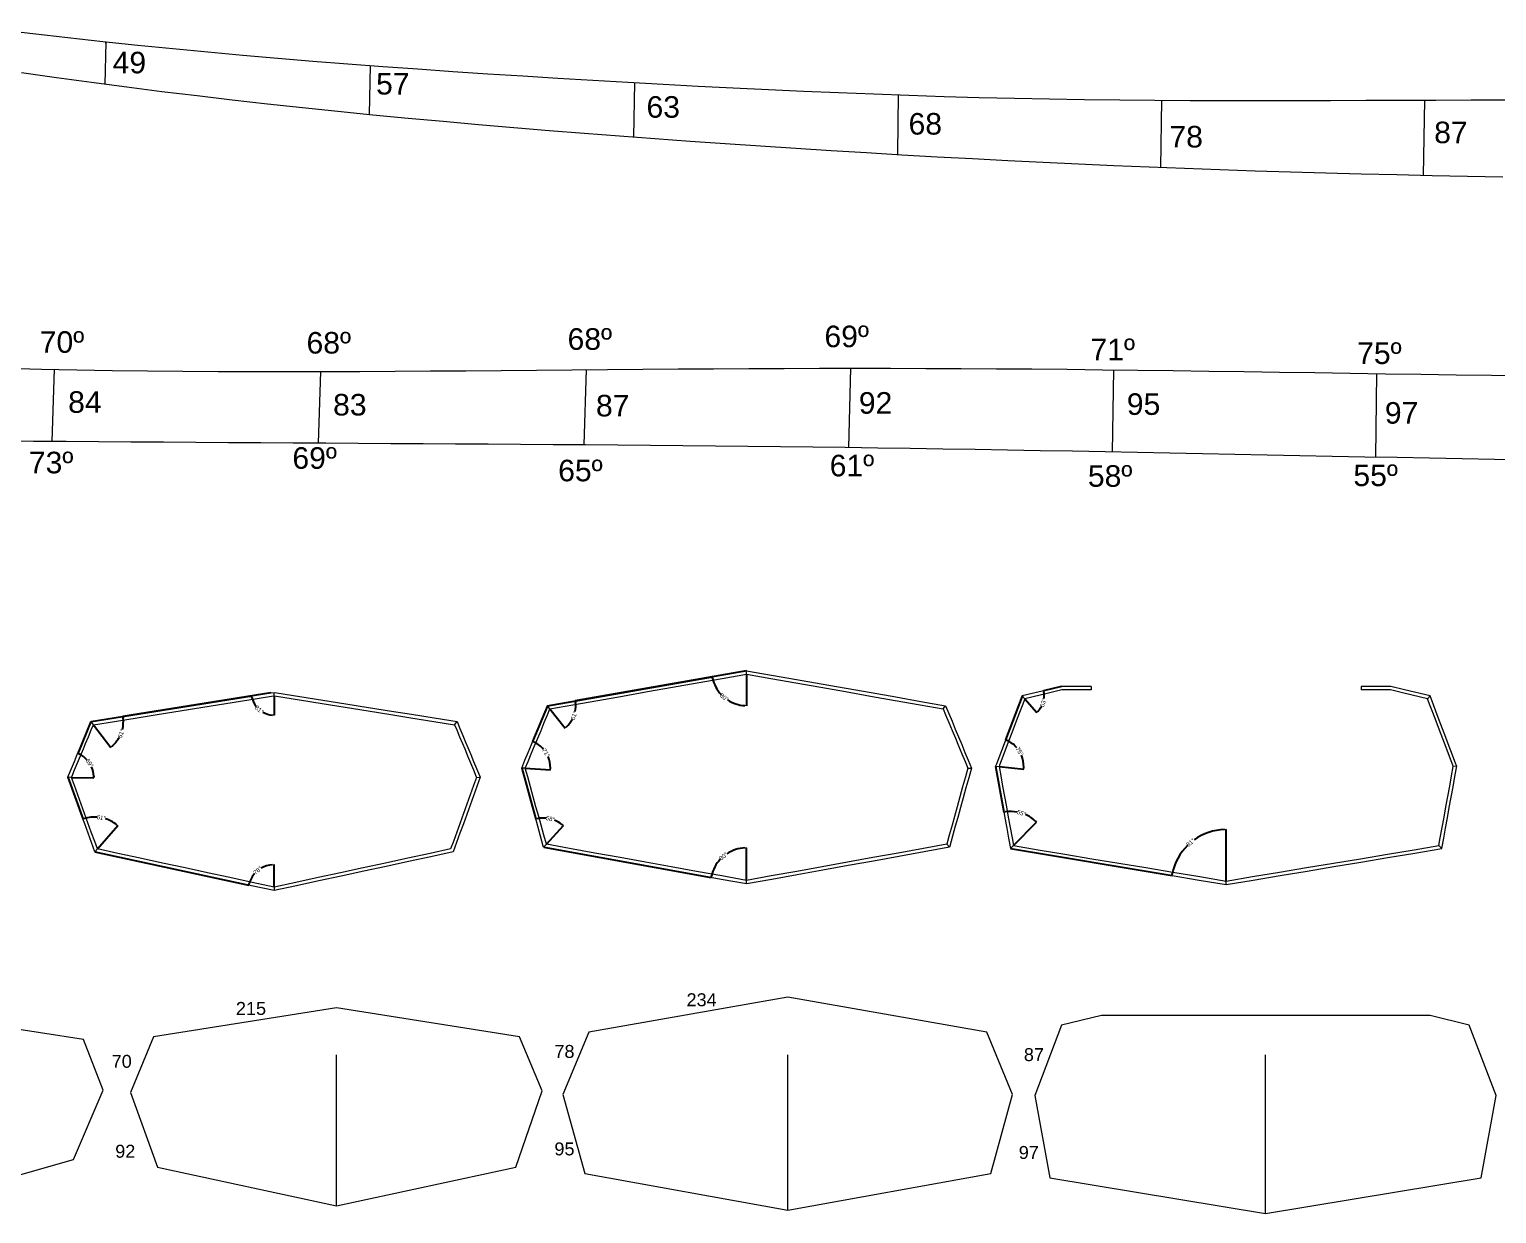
# Model space of a CAD drawing. Header units: millimetres. Extents: x -751 to 39822, y -9875 to 9310.
# Drawn here: x 636 to 2338, y 1794 to 3167 of the extents above; entities that cross this region are included whole.
import ezdxf
from ezdxf.enums import TextEntityAlignment as Align

# ---------------------------------------------------------------- set-up
doc = ezdxf.new("R2010")
doc.units = ezdxf.units.MM
doc.header["$MEASUREMENT"] = 0
doc.header["$PDSIZE"] = -5
doc.layers.get('0').update_dxf_attribs({"lineweight": 0})
doc.layers.get('Defpoints').update_dxf_attribs({"lineweight": 0})
doc.layers.add('l', color=3, linetype='Continuous', lineweight=0)
doc.layers.add('Layer_1', color=7, linetype='Continuous', lineweight=0)
doc.styles.get("Standard").update_dxf_attribs({"font": 'arial.ttf'})
doc.dimstyles.new('angle', dxfattribs={"dimtxt": 5, "dimasz": 2, "dimexe": 0.2, "dimexo": 0.05, "dimgap": 0.09, "dimtad": 0, "dimdec": 4, "dimzin": 0, "dimdsep": 46, "dimtxsty": 'Standard', "dimblk": 'VDDIM_DEFAULT', "dimcen": 0.09, "dimclre": 256, "dimclrt": 256, "dimadec": 0, "dimazin": 0, "dimtfac": 1, "dimtdec": 4, "dimtix": 1, "dimtmove": 0, "dimatfit": 3, "dimfxl": 1, "dimtolj": 1, "dimtzin": 0, "dimarcsym": 0})

# ---------------------------------------------------------------- blocks, each defined once
blk = doc.blocks.new('VDDIM_DEFAULT')
at = {"linetype": 'Continuous'}
blk.add_hatch(color=0, dxfattribs=at).paths.add_polyline_path([(0, 0), (-1, -0.1665), (-1, 0.1665)], flags=0)
at = {"color": 0, "linetype": 'Continuous'}
blk.add_lwpolyline([(0, 0), (-1, -0.1665), (-1, 0.1665), (0, 0)], dxfattribs=at)
blk = doc.blocks.new('*D872')
at = {"lineweight": -2}
for p, q in [((2024.5, 2179.9), (2024.5, 2239.8)), ((1774.3, 2217.4), (1961.7, 2186.2))]:
    blk.add_line(p, q, dxfattribs=at)
at = {"color": 0, "lineweight": -2}
for start, end in [(91.7966, 125.7889), (134.7627, 168.7551)]:
    blk.add_arc((2024.5, 2175.8), 63.8, start, end, dxfattribs=at)
at = {"layer": 'Defpoints', "color": 0}
for p in [(1995.6, 2232.7), (1774.3, 2217.4), (2024.5, 2179.9), (2024.5, 2175.8)]:
    blk.add_point(p, dxfattribs=at)
at = {"color": 0, "lineweight": -2, "xscale": 2, "yscale": 2, "zscale": 2}
for p, rotation in [((2024.5, 2239.6), 0.8982941245861578), ((1961.5, 2186.3), 259.6533614478593)]:
    blk.add_blockref('VDDIM_DEFAULT', p, dxfattribs=dict(at, rotation=rotation))
at = {"insert": (1983.2, 2224.5), "char_height": 5, "attachment_point": 5, "rotation": 40.2758}
blk.add_mtext('\\A1;81%%d', dxfattribs=at)
blk = doc.blocks.new('*D873')
at = {"lineweight": -2}
for p, q in [((1756.9, 2312.9), (1766.6, 2259.6)), ((1777.8, 2221), (1804.6, 2248.2))]:
    blk.add_line(p, q, dxfattribs=at)
at = {"color": 0, "lineweight": -2}
for start, end in [(79.5252, 97.6597), (48.0856, 66.2201)]:
    blk.add_arc((1774.3, 2217.4), 43.1, start, end, dxfattribs=at)
at = {"layer": 'Defpoints', "color": 0}
for p in [(1756.9, 2312.9), (1793.3, 2256), (1774.3, 2217.4), (1777.7, 2220.9)]:
    blk.add_point(p, dxfattribs=at)
at = {"color": 0, "lineweight": -2, "xscale": 2, "yscale": 2, "zscale": 2}
for p, rotation in [((1766.6, 2259.8), 188.9906836101972), ((1804.5, 2248.1), 316.7545896377361)]:
    blk.add_blockref('VDDIM_DEFAULT', p, dxfattribs=dict(at, rotation=rotation))
at = {"insert": (1787, 2258.6), "char_height": 5, "attachment_point": 5, "rotation": 342.8726}
blk.add_mtext('\\A1;55%%d', dxfattribs=at)
blk = doc.blocks.new('*D874')
at = {"lineweight": -2}
for p, q in [((1787.9, 2394.4), (1768.5, 2343.4)), ((1761.1, 2312.6), (1789.6, 2309.6))]:
    blk.add_line(p, q, dxfattribs=at)
at = {"color": 0, "lineweight": -2}
for start, end in [(40.3568, 65.6295), (357.6268, 22.8995)]:
    blk.add_arc((1756.9, 2313), 32.7, start, end, dxfattribs=at)
at = {"layer": 'Defpoints', "color": 0}
for p in [(1787.9, 2394.5), (1787.8, 2323.7), (1756.9, 2313), (1761, 2312.6)]:
    blk.add_point(p, dxfattribs=at)
at = {"color": 0, "lineweight": -2, "xscale": 2, "yscale": 2, "zscale": 2}
for p, rotation in [((1768.5, 2343.6), 157.3800848707898), ((1789.4, 2309.6), 265.876147393565)]:
    blk.add_blockref('VDDIM_DEFAULT', p, dxfattribs=dict(at, rotation=rotation))
at = {"insert": (1784.8, 2330.2), "char_height": 5, "attachment_point": 5, "rotation": 301.6281}
blk.add_mtext('\\A1;75%%d', dxfattribs=at)
blk = doc.blocks.new('*D875')
at = {"lineweight": -2}
for p, q in [((1833.4, 2405.4), (1812.5, 2400.4)), ((1791, 2391), (1804.7, 2375.1))]:
    blk.add_line(p, q, dxfattribs=at)
at = {"color": 0, "lineweight": -2}
for start, end in [(353.4474, 8.9614), (315.2467, 330.7606)]:
    blk.add_arc((1788, 2394.5), 25.4, start, end, dxfattribs=at)
at = {"layer": 'Defpoints', "color": 0}
for p in [(1833.4, 2405.4), (1788, 2394.5), (1790.9, 2391.1), (1810.3, 2382.4)]:
    blk.add_point(p, dxfattribs=at)
at = {"color": 0, "lineweight": -2, "xscale": 2, "yscale": 2, "zscale": 2}
for p, rotation in [((1812.7, 2400.4), 101.2147283229282), ((1804.6, 2375.3), 222.9933231873727)]:
    blk.add_blockref('VDDIM_DEFAULT', p, dxfattribs=dict(at, rotation=rotation))
at = {"insert": (1812.2, 2386.7), "char_height": 5, "attachment_point": 5, "rotation": 72.104}
blk.add_mtext('\\A1;63%%d', dxfattribs=at)
blk = doc.blocks.new('*D876')
at = {"lineweight": -2}
for p, q in [((1232.8, 2219), (1427.2, 2183.9)), ((1468.1, 2180.6), (1468.1, 2218.5))]:
    blk.add_line(p, q, dxfattribs=at)
at = {"color": 0, "lineweight": -2}
for start, end in [(92.7408, 123.0282), (136.7363, 167.0237)]:
    blk.add_arc((1468.1, 2176.5), 41.8, start, end, dxfattribs=at)
at = {"layer": 'Defpoints', "color": 0}
for p in [(1232.7, 2219), (1449.4, 2213.9), (1468.1, 2180.6), (1468.1, 2176.5)]:
    blk.add_point(p, dxfattribs=at)
at = {"color": 0, "lineweight": -2, "xscale": 2, "yscale": 2, "zscale": 2}
for p, rotation in [((1468.1, 2218.3), 1.370407472240464), ((1427, 2183.9), 258.3941028187737)]:
    blk.add_blockref('VDDIM_DEFAULT', p, dxfattribs=dict(at, rotation=rotation))
at = {"insert": (1441.3, 2208.6), "char_height": 5, "attachment_point": 5, "rotation": 39.8823}
blk.add_mtext('\\A1;80%%d', dxfattribs=at)
blk = doc.blocks.new('*D877')
at = {"lineweight": -2}
for p, q in [((1207.3, 2310.9), (1223.7, 2251.5)), ((1235.9, 2222.5), (1255.7, 2244.2))]:
    blk.add_line(p, q, dxfattribs=at)
at = {"color": 0, "lineweight": -2}
for start, end in [(85.0017, 102.1021), (50.9867, 68.0871)]:
    blk.add_arc((1232.7, 2219), 33.9, start, end, dxfattribs=at)
at = {"layer": 'Defpoints', "color": 0}
for p in [(1207.3, 2310.9), (1246, 2250.2), (1232.7, 2219), (1235.9, 2222.5)]:
    blk.add_point(p, dxfattribs=at)
at = {"color": 0, "lineweight": -2, "xscale": 2, "yscale": 2, "zscale": 2}
for p, rotation in [((1223.7, 2251.7), 193.7918677460541), ((1255.6, 2244.1), 319.2969586018219)]:
    blk.add_blockref('VDDIM_DEFAULT', p, dxfattribs=dict(at, rotation=rotation))
at = {"insert": (1240.6, 2252), "char_height": 5, "attachment_point": 5, "rotation": 346.5444}
blk.add_mtext('\\A1;58%%d', dxfattribs=at)
blk = doc.blocks.new('*D878')
at = {"lineweight": -2}
for p, q in [((1237.2, 2383.1), (1220, 2341.5)), ((1211.5, 2310.6), (1240.7, 2308.9))]:
    blk.add_line(p, q, dxfattribs=at)
at = {"color": 0, "lineweight": -2}
for start, end in [(40.5724, 64.0467), (359.9434, 23.4176)]:
    blk.add_arc((1207.3, 2310.9), 33.3, start, end, dxfattribs=at)
at = {"layer": 'Defpoints', "color": 0}
for p in [(1237.2, 2383.2), (1238.5, 2322.4), (1207.3, 2310.9), (1211.5, 2310.6)]:
    blk.add_point(p, dxfattribs=at)
at = {"color": 0, "lineweight": -2, "xscale": 2, "yscale": 2, "zscale": 2}
for p, rotation in [((1220, 2341.7), 155.7671685715086), ((1240.5, 2308.9), 268.2228800048434)]:
    blk.add_blockref('VDDIM_DEFAULT', p, dxfattribs=dict(at, rotation=rotation))
at = {"insert": (1235.5, 2328.6), "char_height": 5, "attachment_point": 5, "rotation": 301.995}
blk.add_mtext('\\A1;71%%d', dxfattribs=at)
blk = doc.blocks.new('*D879')
at = {"lineweight": -2}
for p, q in [((1468.1, 2423.7), (1269.4, 2388.8)), ((1240.1, 2379.6), (1257.9, 2357.3))]:
    blk.add_line(p, q, dxfattribs=at)
at = {"color": 0, "lineweight": -2}
for start, end in [(348.0777, 6.4765), (312.1864, 330.5851)]:
    blk.add_arc((1237.2, 2383.2), 32.9, start, end, dxfattribs=at)
at = {"layer": 'Defpoints', "color": 0}
for p in [(1468.1, 2423.7), (1237.2, 2383.2), (1240.1, 2379.6), (1265.5, 2366.3)]:
    blk.add_point(p, dxfattribs=at)
at = {"color": 0, "lineweight": -2, "xscale": 2, "yscale": 2, "zscale": 2}
for p, rotation in [((1269.6, 2388.9), 98.21839795436345), ((1257.8, 2357.5), 220.4444887771876)]:
    blk.add_blockref('VDDIM_DEFAULT', p, dxfattribs=dict(at, rotation=rotation))
at = {"insert": (1268, 2371.6), "char_height": 5, "attachment_point": 5, "rotation": 69.3314}
blk.add_mtext('\\A1;61%%d', dxfattribs=at)
blk = doc.blocks.new('*D880')
at = {"lineweight": -2}
for p, q in [((1468.1, 2419.6), (1468.1, 2383.1)), ((1237.3, 2383.2), (1428.5, 2416.8))]:
    blk.add_line(p, q, dxfattribs=at)
at = {"color": 0, "lineweight": -2}
for start, end in [(192.7973, 222.8843), (237.0759, 267.163)]:
    blk.add_arc((1468.1, 2423.7), 40.4, start, end, dxfattribs=at)
at = {"layer": 'Defpoints', "color": 0}
for p in [(1468.1, 2423.7), (1468.1, 2419.7), (1237.2, 2383.2), (1435.7, 2399.6)]:
    blk.add_point(p, dxfattribs=at)
at = {"color": 0, "lineweight": -2, "xscale": 2, "yscale": 2, "zscale": 2}
for p, rotation in [((1428.3, 2416.7), 101.3787895636344), ((1468.1, 2383.3), 358.5814807036288)]:
    blk.add_blockref('VDDIM_DEFAULT', p, dxfattribs=dict(at, rotation=rotation))
at = {"insert": (1442.2, 2392.8), "char_height": 5, "attachment_point": 5, "rotation": 319.9801}
blk.add_mtext('\\A1;80%%d', dxfattribs=at)
blk = doc.blocks.new('*D881')
at = {"lineweight": -2}
for p, q in [((712.2, 2213.6), (890.8, 2175.1)), ((920, 2172.9), (920, 2199))]:
    blk.add_line(p, q, dxfattribs=at)
at = {"color": 0, "lineweight": -2}
for start, end in [(93.8145, 119.4045), (138.4367, 164.0267)]:
    blk.add_arc((920, 2168.8), 30, start, end, dxfattribs=at)
at = {"layer": 'Defpoints', "color": 0}
for p in [(712.1, 2213.6), (906.9, 2195.8), (920, 2172.9), (920, 2168.8)]:
    blk.add_point(p, dxfattribs=at)
at = {"color": 0, "lineweight": -2, "xscale": 2, "yscale": 2, "zscale": 2}
for p, rotation in [((920, 2198.8), 1.90722804959009), ((890.6, 2175.1), 255.9339323072704)]:
    blk.add_blockref('VDDIM_DEFAULT', p, dxfattribs=dict(at, rotation=rotation))
at = {"insert": (901.1, 2192.2), "char_height": 5, "attachment_point": 5, "rotation": 38.9206}
blk.add_mtext('\\A1;78%%d', dxfattribs=at)
blk = doc.blocks.new('*D882')
at = {"lineweight": -2}
for p, q in [((680.9, 2300.2), (698.5, 2251.4)), ((715.2, 2217.1), (738.8, 2244.1))]:
    blk.add_line(p, q, dxfattribs=at)
at = {"color": 0, "lineweight": -2}
for start, end in [(86.4523, 107.0108), (51.6615, 72.2201)]:
    blk.add_arc((712.1, 2213.6), 40.4, start, end, dxfattribs=at)
at = {"layer": 'Defpoints', "color": 0}
for p in [(680.9, 2300.2), (726.5, 2251.3), (712.1, 2213.6), (715.1, 2217)]:
    blk.add_point(p, dxfattribs=at)
at = {"color": 0, "lineweight": -2, "xscale": 2, "yscale": 2, "zscale": 2}
for p, rotation in [((698.4, 2251.6), 198.4298398752817), ((738.7, 2244), 320.2424982547876)]:
    blk.add_blockref('VDDIM_DEFAULT', p, dxfattribs=dict(at, rotation=rotation))
at = {"insert": (719.6, 2253.3), "char_height": 5, "attachment_point": 5, "rotation": 349.3362}
blk.add_mtext('\\A1;61%%d', dxfattribs=at)
blk = doc.blocks.new('*D883')
at = {"lineweight": -2}
for p, q in [((707.7, 2364.7), (692.3, 2327.7)), ((685.2, 2300.1), (711.1, 2299.5))]:
    blk.add_line(p, q, dxfattribs=at)
at = {"color": 0, "lineweight": -2}
for start, end in [(42.5967, 63.5691), (2.4353, 23.4077)]:
    blk.add_arc((680.9, 2300.2), 30, start, end, dxfattribs=at)
at = {"layer": 'Defpoints', "color": 0}
for p in [(707.7, 2364.7), (680.9, 2300.2), (685.1, 2300.1), (708.8, 2311.2)]:
    blk.add_point(p, dxfattribs=at)
at = {"color": 0, "lineweight": -2, "xscale": 2, "yscale": 2, "zscale": 2}
for p, rotation in [((692.4, 2327.9), 155.4784593870847), ((710.9, 2299.5), 270.5259397440893)]:
    blk.add_blockref('VDDIM_DEFAULT', p, dxfattribs=dict(at, rotation=rotation))
at = {"insert": (706, 2316.6), "char_height": 5, "attachment_point": 5, "rotation": 303.0022}
blk.add_mtext('\\A1;69%%d', dxfattribs=at)
blk = doc.blocks.new('*D884')
at = {"lineweight": -2}
for p, q in [((916.5, 2398), (744.7, 2370.7)), ((710.6, 2361.1), (730.9, 2334.8))]:
    blk.add_line(p, q, dxfattribs=at)
at = {"color": 0, "lineweight": -2}
for start, end in [(346.0106, 6.0167), (310.7325, 330.7386)]:
    blk.add_arc((707.7, 2364.8), 37.6, start, end, dxfattribs=at)
at = {"layer": 'Defpoints', "color": 0}
for p in [(916.6, 2398.1), (707.7, 2364.8), (710.6, 2361.1), (739.7, 2344.9)]:
    blk.add_point(p, dxfattribs=at)
at = {"color": 0, "lineweight": -2, "xscale": 2, "yscale": 2, "zscale": 2}
for p, rotation in [((744.9, 2370.7), 97.53880611420479), ((730.8, 2335), 219.2104125105697)]:
    blk.add_blockref('VDDIM_DEFAULT', p, dxfattribs=dict(at, rotation=rotation))
at = {"insert": (742.7, 2350.9), "char_height": 5, "attachment_point": 5, "rotation": 68.3746}
blk.add_mtext('\\A1;61%%d', dxfattribs=at)
blk = doc.blocks.new('*D885')
at = {"lineweight": -2}
for p, q in [((707.8, 2364.8), (894.2, 2394.5)), ((920, 2394.5), (920, 2372.1))]:
    blk.add_line(p, q, dxfattribs=at)
at = {"color": 0, "lineweight": -2}
for start, end in [(193.4171, 218.5993), (240.462, 265.6442)]:
    blk.add_arc((920, 2398.6), 26.3, start, end, dxfattribs=at)
at = {"layer": 'Defpoints', "color": 0}
for p in [(898.7, 2383.1), (920, 2398.6), (920, 2394.6), (707.7, 2364.8)]:
    blk.add_point(p, dxfattribs=at)
at = {"color": 0, "lineweight": -2, "xscale": 2, "yscale": 2, "zscale": 2}
for p, rotation in [((894, 2394.5), 101.2391640879514), ((920, 2372.3), 357.8220906016369)]:
    blk.add_blockref('VDDIM_DEFAULT', p, dxfattribs=dict(at, rotation=rotation))
at = {"insert": (902.9, 2378.6), "char_height": 5, "attachment_point": 5, "rotation": 319.5306}
blk.add_mtext('\\A1;81%%d', dxfattribs=at)

msp = doc.modelspace()

# ---------------------------------------------------------------- linework, layer by layer
at = {"linetype": 'ByBlock'}
for p, q in [((724.98858, 3152.95493), (723.63219, 3103.6162)), ((1031.6595, 3125.51093), (1030.29865, 3068.52526)), ((1338.15158, 3105.69866), (1336.95809, 3042.27304)), ((1644.12822, 3091.4519), (1643.11725, 3023.8849)), ((1949.61349, 3085.14976), (1948.26183, 3007.09615)), ((2254.58135, 3085.40756), (2253.05341, 2997.97556)), ((1588.57664, 2774.37918), (1586.37793, 2682.37153)), ((662.49722, 2689.50071), (665.37831, 2773.2221)), ((974.06998, 2770.59414), (971.18601, 2687.46771)), ((1281.91397, 2772.85673), (1279.20525, 2685.50055)), ((1892.5287, 2677.26093), (1894.22292, 2772.64578)), ((2199.02362, 2768.29022), (2197.669, 2671.26561)), ((1468.13114, 2419.66211), (1468.13114, 2423.7237)), ((1867.71994, 2405.3752), (1867.71865, 2401.3752)), ((2181.18271, 2405.3752), (2181.18401, 2401.3752)), ((920.00746, 2394.55896), (920.00746, 2398.60974)), ((1240.08361, 2379.61342), (1237.23022, 2383.1747)), ((1696.17866, 2379.61342), (1699.03205, 2383.1747)), ((1787.94599, 2394.47741), (1790.92978, 2391.08073)), ((2260.95666, 2394.47741), (2257.97287, 2391.08073)), ((710.55703, 2361.11295), (707.72221, 2364.71128)), ((1129.4579, 2361.11295), (1132.29272, 2364.71128)), ((685.14493, 2300.1011), (680.8546, 2300.20471)), ((1154.86999, 2300.1011), (1159.16033, 2300.20471)), ((1211.49865, 2310.64467), (1207.276, 2310.90276)), ((1724.76362, 2310.64467), (1728.98627, 2310.90276)), ((1756.88958, 2312.945), (1761.0246, 2312.56782)), ((2292.01307, 2312.945), (2287.87805, 2312.56782)), ((715.13159, 2217.03255), (712.12098, 2213.59071)), ((1232.72545, 2219.0208), (1235.9107, 2222.50997)), ((1700.35157, 2222.50997), (1703.53682, 2219.0208)), ((1774.28434, 2217.43305), (1777.71702, 2220.91686)), ((2274.61831, 2217.43305), (2271.18563, 2220.91686)), ((1468.13114, 2176.51408), (1468.13114, 2180.57867)), ((2024.45133, 2175.80127), (2024.45133, 2179.85629)), ((920.00746, 2172.89166), (920.00746, 2168.80036))]:
    msp.add_line(p, q, dxfattribs=at)
for p, q in [((1439.85452, 2414.68119), (1468.13114, 2419.66211)), ((1468.13114, 2419.66211), (1496.40775, 2414.68119)), ((1353.26484, 2399.45519), (1382.1205, 2404.52474)), ((1382.1205, 2404.52474), (1410.98362, 2409.60007)), ((1410.98362, 2409.60007), (1439.85452, 2414.68119)), ((1496.40775, 2414.68119), (1525.27866, 2409.60007)), ((1525.27866, 2409.60007), (1554.14177, 2404.52474)), ((1554.14177, 2404.52474), (1582.99744, 2399.45519)), ((837.50143, 2381.3755), (864.0451, 2385.61566)), ((864.0451, 2385.61566), (890.60622, 2389.85971)), ((890.60622, 2389.85971), (917.18475, 2394.10774)), ((917.18475, 2394.10774), (920.00746, 2394.55896)), ((920.00746, 2394.55896), (922.83018, 2394.10774)), ((922.83018, 2394.10774), (949.4087, 2389.85971)), ((949.4087, 2389.85971), (975.96982, 2385.61566)), ((975.96982, 2385.61566), (1002.51349, 2381.3755)), ((1240.08361, 2379.61342), (1266.74442, 2384.28112)), ((1266.74442, 2384.28112), (1295.57671, 2389.33338)), ((1295.57671, 2389.33338), (1324.41696, 2394.39137)), ((1324.41696, 2394.39137), (1353.26484, 2399.45519)), ((1582.99744, 2399.45519), (1611.84531, 2394.39137)), ((1611.84531, 2394.39137), (1640.68557, 2389.33338)), ((1640.68557, 2389.33338), (1669.51785, 2384.28112)), ((1669.51785, 2384.28112), (1696.17866, 2379.61342)), ((734.81045, 2364.9822), (761.28605, 2369.20707)), ((761.28605, 2369.20707), (784.46675, 2372.90707)), ((784.46675, 2372.90707), (810.97537, 2377.13931)), ((810.97537, 2377.13931), (837.50143, 2381.3755)), ((1002.51349, 2381.3755), (1029.03956, 2377.13931)), ((1029.03956, 2377.13931), (1055.54818, 2372.90707)), ((1055.54818, 2372.90707), (1078.72888, 2369.20707)), ((1078.72888, 2369.20707), (1105.20447, 2364.9822)), ((1233.44679, 2363.60911), (1237.18674, 2372.62848)), ((1237.18674, 2372.62848), (1240.08361, 2379.61342)), ((1696.17866, 2379.61342), (1699.07553, 2372.62848)), ((1699.07553, 2372.62848), (1702.81549, 2363.60911)), ((704.71116, 2347.07125), (708.06421, 2355.12468)), ((708.06421, 2355.12468), (710.55703, 2361.11295)), ((710.55703, 2361.11295), (734.81045, 2364.9822)), ((1105.20447, 2364.9822), (1129.4579, 2361.11295)), ((1129.4579, 2361.11295), (1131.95072, 2355.12468)), ((1131.95072, 2355.12468), (1135.30377, 2347.07125)), ((1225.96193, 2345.55308), (1229.70529, 2354.58396)), ((1229.70529, 2354.58396), (1233.44679, 2363.60911)), ((1702.81549, 2363.60911), (1706.55698, 2354.58396)), ((1706.55698, 2354.58396), (1710.30034, 2345.55308)), ((695.47887, 2324.9035), (698.838, 2332.96796)), ((698.838, 2332.96796), (701.50695, 2339.37631)), ((701.50695, 2339.37631), (704.71116, 2347.07125)), ((1135.30377, 2347.07125), (1138.50798, 2339.37632)), ((1138.50798, 2339.37632), (1141.17692, 2332.96796)), ((1141.17692, 2332.96796), (1144.53605, 2324.9035)), ((1218.47014, 2327.47412), (1222.21688, 2336.51648)), ((1222.21688, 2336.51648), (1225.96193, 2345.55308)), ((1710.30034, 2345.55308), (1714.04539, 2336.51648)), ((1714.04539, 2336.51648), (1717.79213, 2327.47412)), ((688.75431, 2308.76236), (692.1177, 2316.83496)), ((692.1177, 2316.83496), (695.47887, 2324.9035)), ((1144.53605, 2324.9035), (1147.89722, 2316.83496)), ((1147.89722, 2316.83496), (1151.26062, 2308.76236)), ((1211.49865, 2310.64467), (1214.72171, 2318.42603)), ((1214.72171, 2318.42603), (1218.47014, 2327.47412)), ((1717.79213, 2327.47412), (1721.54056, 2318.42603)), ((1721.54056, 2318.42603), (1724.76362, 2310.64467)), ((685.14493, 2300.1011), (685.38855, 2300.68561)), ((688.52649, 2290.73865), (685.14493, 2300.1011)), ((685.38855, 2300.68561), (688.75431, 2308.76236)), ((1151.26062, 2308.76236), (1154.62638, 2300.68561)), ((1154.86999, 2300.1011), (1151.48843, 2290.73865)), ((1154.62638, 2300.68561), (1154.86999, 2300.1011)), ((1214.31584, 2300.48912), (1211.49865, 2310.64467)), ((1217.5001, 2289.00518), (1214.31584, 2300.48912)), ((1721.94643, 2300.48912), (1718.76217, 2289.00518)), ((1724.76362, 2310.64467), (1721.94643, 2300.48912)), ((692.43596, 2279.91314), (688.52649, 2290.73865)), ((1151.48843, 2290.73865), (1147.57896, 2279.91314)), ((1220.68318, 2277.52073), (1217.5001, 2289.00518)), ((1718.76217, 2289.00518), (1715.57909, 2277.52073)), ((696.34492, 2269.08697), (692.43596, 2279.91314)), ((700.25354, 2258.26045), (696.34492, 2269.08697)), ((1143.67001, 2269.08697), (1139.76139, 2258.26045)), ((1147.57896, 2279.91314), (1143.67001, 2269.08697)), ((1223.86507, 2266.03542), (1220.68318, 2277.52073)), ((1227.04578, 2254.54929), (1223.86507, 2266.03542)), ((1712.3972, 2266.03542), (1709.21649, 2254.54929)), ((1715.57909, 2277.52073), (1712.3972, 2266.03542)), ((704.16166, 2247.43324), (700.25354, 2258.26045)), ((708.06943, 2236.60538), (704.16166, 2247.43324)), ((1135.85327, 2247.43324), (1131.9455, 2236.60538)), ((1139.76139, 2258.26045), (1135.85327, 2247.43324)), ((1229.82787, 2244.49844), (1227.04578, 2254.54929)), ((1709.21649, 2254.54929), (1706.4344, 2244.49844)), ((711.9767, 2225.77716), (708.06943, 2236.60538)), ((1131.9455, 2236.60538), (1128.03823, 2225.77716)), ((1233.00637, 2233.01097), (1229.82787, 2244.49844)), ((1235.9107, 2222.50997), (1233.00637, 2233.01097)), ((1703.2559, 2233.01097), (1700.35157, 2222.50997)), ((1706.4344, 2244.49844), (1703.2559, 2233.01097)), ((715.13159, 2217.03255), (711.9767, 2225.77716)), ((738.89997, 2211.89733), (715.13159, 2217.03255)), ((1124.88333, 2217.03255), (1101.11495, 2211.89733)), ((1128.03823, 2225.77716), (1124.88333, 2217.03255)), ((1262.84534, 2217.64253), (1235.9107, 2222.50997)), ((1235.9107, 2222.50997), (1235.9107, 2222.50997)), ((1292.25872, 2212.3282), (1262.84534, 2217.64253)), ((1673.41693, 2217.64253), (1644.00355, 2212.3282)), ((1700.35157, 2222.50997), (1673.41693, 2217.64253)), ((1700.35157, 2222.50997), (1700.35157, 2222.50997)), ((764.84865, 2206.29541), (738.89997, 2211.89733)), ((790.81207, 2200.69485), (764.84865, 2206.29541)), ((816.79004, 2195.09547), (790.81207, 2200.69485)), ((1049.20286, 2200.69485), (1023.22488, 2195.09547)), ((1075.16628, 2206.29541), (1049.20286, 2200.69485)), ((1101.11495, 2211.89733), (1075.16628, 2206.29541)), ((1321.677, 2207.01438), (1292.25872, 2212.3282)), ((1351.1002, 2201.70091), (1321.677, 2207.01438)), ((1380.52832, 2196.38777), (1351.1002, 2201.70091)), ((1409.96116, 2191.07497), (1380.52832, 2196.38777)), ((1555.73396, 2196.38777), (1526.30111, 2191.07497)), ((1585.16207, 2201.70091), (1555.73396, 2196.38777)), ((1614.58527, 2207.01438), (1585.16207, 2201.70091)), ((1644.00355, 2212.3282), (1614.58527, 2207.01438)), ((842.78257, 2189.49746), (816.79004, 2195.09547)), ((868.78966, 2183.9008), (842.78257, 2189.49746)), ((894.81135, 2178.30548), (868.78966, 2183.9008)), ((971.22526, 2183.9008), (945.20358, 2178.30548)), ((997.23235, 2189.49746), (971.22526, 2183.9008)), ((1023.22488, 2195.09547), (997.23235, 2189.49746)), ((1439.39876, 2185.76267), (1409.96116, 2191.07497)), ((1468.13114, 2180.57867), (1439.39876, 2185.76267)), ((1496.86351, 2185.76267), (1468.13114, 2180.57867)), ((1526.30111, 2191.07497), (1496.86351, 2185.76267)), ((920.00746, 2172.89166), (894.81135, 2178.30548)), ((945.20358, 2178.30548), (920.00746, 2172.89166))]:
    msp.add_line(p, q)
at = {"color": 4}
msp.add_lwpolyline([(609.17369, 2774.69233), (650.18674, 2773.56432), (691.20266, 2772.64035), (732.22179, 2771.90431), (773.24161, 2771.34233), (814.26481, 2770.9383), (855.29072, 2770.67734), (896.31782, 2770.54436), (937.34677, 2770.52438), (978.37777, 2770.60232), (1019.4096, 2770.76432), (1060.44279, 2770.99636), (1101.47683, 2771.28436), (1142.51172, 2771.61431), (1183.54677, 2771.97235), (1224.58183, 2772.34434), (1265.61773, 2772.71537), (1306.65278, 2773.07134), (1347.68767, 2773.3993), (1388.72171, 2773.68637), (1429.7549, 2773.9283), (1470.78775, 2774.12131), (1511.81976, 2774.26334), (1552.85177, 2774.35136), (1593.88293, 2774.38332), (1634.91324, 2774.35532), (1675.9444, 2774.26437), (1716.97387, 2774.10831), (1758.00503, 2773.88437), (1799.03619, 2773.58931), (1840.06565, 2773.22532), (1881.09512, 2772.79935), (1922.12628, 2772.31936), (1963.15575, 2771.79337), (2004.18521, 2771.22932), (2045.21637, 2770.6353), (2086.24415, 2770.02035), (2127.27531, 2769.39136), (2168.30308, 2768.75635), (2209.33255, 2768.12434), (2250.36201, 2767.50233), (2291.38979, 2766.89238), (2332.41925, 2766.29233), (2373.44703, 2765.69934)], dxfattribs=at)
at = {"color": 210}
msp.add_lwpolyline([(2373.45719, 2668.10633), (2335.79745, 2668.73635), (2298.13941, 2669.39531), (2260.48137, 2670.0783), (2222.82333, 2670.78334), (2185.16529, 2671.50534), (2147.50725, 2672.24037), (2109.84921, 2672.98433), (2072.19287, 2673.73433), (2034.53483, 2674.48535), (1996.87848, 2675.23337), (1959.22044, 2675.97535), (1921.56409, 2676.70736), (1883.90605, 2677.42532), (1846.24801, 2678.12837), (1808.59167, 2678.81334), (1770.93532, 2679.4773), (1733.27728, 2680.12033), (1695.61924, 2680.73838), (1657.95951, 2681.33033), (1620.30147, 2681.89232), (1582.64072, 2682.42433), (1544.97963, 2682.9223), (1507.31888, 2683.38533), (1469.65695, 2683.81037), (1431.99366, 2684.20129), (1394.32986, 2684.56131), (1356.66589, 2684.89229), (1319.00176, 2685.19934), (1281.33677, 2685.48538), (1243.67179, 2685.75332), (1206.00782, 2686.00635), (1168.34284, 2686.24933), (1130.67871, 2686.48436), (1093.01474, 2686.71535), (1055.3528, 2686.94636), (1017.68968, 2687.17829), (980.02877, 2687.41229), (942.36666, 2687.64829), (904.70574, 2687.88729), (867.04465, 2688.12932), (829.38272, 2688.37434), (791.72079, 2688.6223), (754.05885, 2688.87337), (716.39573, 2689.1283), (678.73159, 2689.38738), (641.06661, 2689.65032), (603.40078, 2689.91834)], dxfattribs=at)
for points in [[(1468.13114, 2423.7237), (1497.10137, 2418.62059), (1525.97169, 2413.53957), (1554.83421, 2408.46435), (1583.68929, 2403.3949), (1612.53658, 2398.33119), (1641.37625, 2393.2733), (1670.20796, 2388.22114), (1699.03205, 2383.1747), (1702.77042, 2374.16073), (1706.51049, 2365.14109), (1710.25208, 2356.11571), (1713.99553, 2347.08462), (1717.74067, 2338.04778), (1721.48751, 2329.00517), (1725.23604, 2319.95685), (1728.98627, 2310.90276), (1725.80094, 2299.4201), (1722.6168, 2287.93659), (1719.43384, 2276.45257), (1716.25206, 2264.96771), (1713.07148, 2253.482), (1710.2895, 2243.43156), (1707.11111, 2231.94449), (1703.93391, 2220.45675), (1703.53682, 2219.0208), (1674.1282, 2213.70628), (1644.71466, 2208.39192), (1615.29621, 2203.07807), (1585.87284, 2197.76457), (1556.44457, 2192.4514), (1527.01156, 2187.13856), (1497.57381, 2181.82624), (1468.13114, 2176.51408), (1438.68846, 2181.82624), (1409.25071, 2187.13856), (1379.8177, 2192.4514), (1350.38943, 2197.76457), (1320.96607, 2203.07807), (1291.54762, 2208.39192), (1262.13408, 2213.70628), (1232.72545, 2219.0208), (1232.32836, 2220.45675), (1229.15116, 2231.94449), (1225.97277, 2243.43156), (1223.1908, 2253.482), (1220.01021, 2264.96771), (1216.82844, 2276.45257), (1213.64548, 2287.93659), (1210.46133, 2299.4201), (1207.276, 2310.90276), (1211.02623, 2319.95685), (1214.77476, 2329.00517), (1218.5216, 2338.04778), (1222.26675, 2347.08462), (1226.0102, 2356.11571), (1229.75179, 2365.14109), (1233.49185, 2374.16073), (1237.23022, 2383.1747), (1266.05431, 2388.22114), (1294.88602, 2393.2733), (1323.72569, 2398.33119), (1352.57298, 2403.3949), (1381.42806, 2408.46435), (1410.29059, 2413.53957), (1439.1609, 2418.62059), (1468.13114, 2423.7237)], [(1867.71994, 2405.3752), (1866.84279, 2405.37549), (1834.51299, 2405.38528), (1833.41402, 2405.40898), (1817.50278, 2401.58249), (1787.94599, 2394.47741), (1784.06063, 2384.31431), (1781.14725, 2376.68671), (1777.26342, 2366.50952), (1773.38044, 2356.32422), (1769.49848, 2346.13071), (1765.61769, 2335.92904), (1761.73776, 2325.719), (1757.85901, 2315.50075), (1756.88958, 2312.945), (1759.0694, 2301.00785), (1761.24771, 2289.07036), (1763.42449, 2277.13219), (1765.59958, 2265.19351), (1767.77314, 2253.25416), (1769.94518, 2241.31446), (1772.11552, 2229.37392), (1774.28434, 2217.43305), (1805.55801, 2212.22926), (1836.83083, 2207.02531), (1868.1028, 2201.82137), (1899.3741, 2196.61742), (1930.64455, 2191.4133), (1961.91432, 2186.20934), (1993.18324, 2181.00522), (2024.45133, 2175.80127), (2055.71941, 2181.00522), (2086.98834, 2186.20934), (2118.25811, 2191.4133), (2149.52855, 2196.61742), (2180.79985, 2201.82137), (2212.07182, 2207.02531), (2243.34464, 2212.22926), (2274.61831, 2217.43305), (2276.78713, 2229.37392), (2278.95747, 2241.31446), (2281.12951, 2253.25416), (2283.30308, 2265.19351), (2285.47816, 2277.13219), (2287.65494, 2289.07036), (2289.83325, 2301.00785), (2292.01307, 2312.945), (2291.04364, 2315.50075), (2287.16489, 2325.719), (2283.28496, 2335.92904), (2279.40418, 2346.13071), (2275.52221, 2356.32422), (2271.63923, 2366.50952), (2267.7554, 2376.68671), (2264.84202, 2384.31431), (2260.95666, 2394.47741), (2231.39987, 2401.58249), (2215.48863, 2405.40898), (2214.38966, 2405.38528), (2182.05986, 2405.37549), (2181.18271, 2405.3752)], [(1867.71865, 2401.3752), (1866.84154, 2401.37549), (1834.46926, 2401.38529), (1833.84566, 2401.39874), (1818.43789, 2397.69332), (1790.92978, 2391.08073), (1787.79712, 2382.8865), (1784.88417, 2375.26001), (1781.00078, 2365.08399), (1777.1183, 2354.89999), (1773.23684, 2344.70783), (1769.35657, 2334.50749), (1765.47714, 2324.29878), (1761.59882, 2314.08167), (1761.0246, 2312.56782), (1763.00438, 2301.72615), (1765.18278, 2289.78814), (1767.35966, 2277.84943), (1769.53485, 2265.9102), (1771.7085, 2253.97033), (1773.88064, 2242.03009), (1776.05109, 2230.089), (1777.71702, 2220.91686), (1806.21458, 2216.17501), (1837.48743, 2210.97105), (1868.75942, 2205.76711), (1900.03074, 2200.56315), (1931.3012, 2195.35903), (1962.57099, 2190.15507), (1993.83993, 2184.95095), (2024.45133, 2179.85629), (2055.06273, 2184.95095), (2086.33166, 2190.15507), (2117.60145, 2195.35903), (2148.87191, 2200.56315), (2180.14324, 2205.76711), (2211.41522, 2210.97105), (2242.68807, 2216.17501), (2271.18563, 2220.91686), (2272.85156, 2230.089), (2275.02201, 2242.03009), (2277.19415, 2253.97033), (2279.3678, 2265.9102), (2281.54299, 2277.84943), (2283.71987, 2289.78814), (2285.89827, 2301.72615), (2287.87805, 2312.56782), (2287.30383, 2314.08167), (2283.42551, 2324.29878), (2279.54608, 2334.50749), (2275.66581, 2344.70783), (2271.78436, 2354.89999), (2267.90187, 2365.08399), (2264.01848, 2375.26001), (2261.10553, 2382.8865), (2257.97287, 2391.08073), (2230.46476, 2397.69332), (2215.05699, 2401.39874), (2214.43339, 2401.38529), (2182.06112, 2401.37549), (2181.18401, 2401.3752)], [(920.00746, 2398.60974), (923.46152, 2398.0576), (950.03992, 2393.80959), (976.60087, 2389.56557), (1003.14438, 2385.32543), (1029.67028, 2381.08927), (1056.17874, 2376.85705), (1079.35928, 2373.15708), (1105.83472, 2368.93224), (1132.29272, 2364.71128), (1135.64348, 2356.66204), (1138.99645, 2348.6088), (1142.20058, 2340.91407), (1144.86944, 2334.50592), (1148.22851, 2326.44161), (1151.5896, 2318.37325), (1154.9529, 2310.30087), (1158.31857, 2302.22435), (1159.16033, 2300.20471), (1155.25059, 2289.37991), (1151.34119, 2278.5546), (1147.4323, 2267.72861), (1143.52375, 2256.90228), (1139.6157, 2246.07528), (1135.708, 2235.2476), (1131.8008, 2224.41958), (1127.89394, 2213.59071), (1101.95936, 2207.98747), (1076.01004, 2202.38542), (1050.04599, 2196.78472), (1024.06738, 2191.1852), (998.0742, 2185.58705), (972.06646, 2179.99025), (946.04416, 2174.3948), (920.00746, 2168.80036), (893.97076, 2174.3948), (867.94846, 2179.99025), (841.94072, 2185.58705), (815.94755, 2191.1852), (789.96894, 2196.78472), (764.00488, 2202.38542), (738.05557, 2207.98747), (712.12098, 2213.59071), (708.21412, 2224.41958), (704.30693, 2235.2476), (700.39922, 2246.07528), (696.49118, 2256.90228), (692.58262, 2267.72861), (688.67373, 2278.5546), (684.76434, 2289.37991), (680.8546, 2300.20471), (681.69635, 2302.22435), (685.06202, 2310.30087), (688.42532, 2318.37325), (691.78642, 2326.44161), (695.14548, 2334.50592), (697.81435, 2340.91407), (701.01847, 2348.6088), (704.37144, 2356.66204), (707.72221, 2364.71128), (734.1802, 2368.93224), (760.65564, 2373.15708), (783.83619, 2376.85705), (810.34465, 2381.08927), (836.87054, 2385.32543), (863.41405, 2389.56557), (889.975, 2393.80959), (916.5534, 2398.0576), (920.00746, 2398.60974)]]:
    msp.add_lwpolyline(points)
at = {"layer": 'l'}
for p, q in [((1515.91201, 2045.26078), (1285.0111, 2004.71179)), ((1746.81293, 2004.71179), (1515.91201, 2045.26078)), ((992.55396, 2032.94512), (780.2687, 1999.04666)), ((1204.83921, 1999.04666), (992.55396, 2032.94512)), ((698.94836, 1995.9663), (516.83068, 2024.23096)), ((1833.4031, 2012.86278), (1802.34669, 1931.33038)), ((1879.97011, 2023.77065), (1833.4031, 2012.86278)), ((2260.94574, 2023.79435), (1879.97011, 2023.77065)), ((2306.41378, 2012.86278), (2260.94574, 2023.79435)), ((2337.47019, 1931.33038), (2306.41378, 2012.86278)), ((722.00783, 1937.28752), (698.94836, 1995.9663)), ((780.2687, 1999.04666), (753.40109, 1934.54009)), ((1230.86507, 1936.55973), (1204.83921, 1999.04666)), ((1285.0111, 2004.71179), (1255.05688, 1932.43985)), ((1776.76715, 1932.43985), (1746.81293, 2004.71179)), ((992.55396, 1803.13574), (992.55396, 1978.26513)), ((1515.91201, 1798.05117), (1515.91201, 1978.26513)), ((2069.90844, 1794.18664), (2069.90844, 1978.26513)), ((687.60759, 1856.97272), (722.00783, 1937.28752)), ((753.40109, 1934.54009), (784.66748, 1847.92609)), ((1200.44044, 1847.92609), (1230.86507, 1936.55973)), ((1255.05688, 1932.43985), (1280.50633, 1840.55789)), ((1751.3177, 1840.55789), (1776.76715, 1932.43985)), ((1802.34669, 1931.33038), (1819.74146, 1835.81842)), ((2320.07542, 1835.81842), (2337.47019, 1931.33038)), ((516.83068, 1808.77877), (687.60759, 1856.97272)), ((784.66748, 1847.92609), (992.55396, 1803.13574)), ((992.55396, 1803.13574), (1200.44044, 1847.92609)), ((1280.50633, 1840.55789), (1515.91201, 1798.05117)), ((1515.91201, 1798.05117), (1751.3177, 1840.55789)), ((1819.74146, 1835.81842), (2069.90844, 1794.18664)), ((2069.90844, 1794.18664), (2320.07542, 1835.81842))]:
    msp.add_line(p, q, dxfattribs=at)
at = {"layer": 'Layer_1', "color": 170}
msp.add_lwpolyline([(599.80892, 3167.40389), (640.35104, 3162.45885), (680.9101, 3157.77695), (721.47102, 3153.3228), (762.03211, 3149.08083), (802.59286, 3145.03902), (843.15599, 3141.18787), (883.72199, 3137.51588), (924.29205, 3134.01491), (964.86906, 3130.67295), (1005.45301, 3127.48186), (1046.04611, 3124.42895), (1086.64801, 3121.50575), (1127.2621, 3118.70176), (1167.88906, 3116.00682), (1208.52906, 3113.40975), (1249.18498, 3110.90176), (1289.858, 3108.47284), (1330.5471, 3106.12181), (1371.25111, 3103.85681), (1411.96901, 3101.68376), (1452.69807, 3099.61095), (1493.43815, 3097.64583), (1534.1872, 3095.79587), (1574.94303, 3094.06782), (1615.70511, 3092.46982), (1656.47195, 3091.00983), (1697.24149, 3089.69377), (1738.01187, 3088.52977), (1778.78226, 3087.52495), (1819.54926, 3086.68675), (1860.31457, 3086.02381), (1901.07649, 3085.53088), (1941.83333, 3085.18984), (1982.58847, 3084.97987), (2023.34023, 3084.88081), (2064.0903, 3084.87184), (2104.83867, 3084.93076), (2145.58535, 3085.03981), (2186.33203, 3085.17596), (2227.07871, 3085.31989), (2267.8237, 3085.44977), (2308.57207, 3085.54697), (2349.32045, 3085.58896)], dxfattribs=at)
at = {"layer": 'Layer_1', "color": 7}
for points in [[(724.99219, 3150.88491), (724.99219, 3152.95455)], [(1643.11725, 3023.8849), (1643.11725, 3021.9692)]]:
    msp.add_lwpolyline(points, dxfattribs=at)
at = {"layer": 'Layer_1', "color": 4}
msp.add_lwpolyline([(2345.32249, 2996.19282), (2304.29133, 2996.93687), (2263.26186, 2997.75288), (2222.23409, 2998.64781), (2181.2097, 2999.62791), (2140.18701, 3000.69878), (2099.1677, 3001.86785), (2058.15178, 3003.1409), (2017.13755, 3004.52181), (1976.1301, 3006.01076), (1935.12603, 3007.60775), (1894.12535, 3009.3109), (1853.12975, 3011.11786), (1812.14093, 3013.02777), (1771.15549, 3015.03877), (1730.17682, 3017.15086), (1689.20493, 3019.36083), (1648.23693, 3021.66885), (1607.27706, 3024.07186), (1566.32396, 3026.56986), (1525.37814, 3029.16185), (1484.43893, 3031.84476), (1443.50802, 3034.61895), (1402.58489, 3037.48085), (1361.67108, 3040.43284), (1320.76506, 3043.47881), (1279.86801, 3046.6279), (1238.9801, 3049.88689), (1198.10202, 3053.26289), (1157.2341, 3056.76386), (1116.376, 3060.39589), (1075.52907, 3064.16796), (1034.69298, 3068.08684), (993.86909, 3072.15981), (953.05586, 3076.39382), (912.25499, 3080.79785), (871.467, 3085.3778), (830.69102, 3090.14183), (789.92792, 3095.09686), (749.17903, 3100.25086), (708.44489, 3105.61686), (667.74003, 3111.23196), (627.07903, 3117.13881)], dxfattribs=at)

# ---------------------------------------------------------------- texts
for s, height, p in [('49', 25, (732.81545, 3108.89227)), ('57', 25, (1038.38121, 3084.32817)), ('63', 25, (1352.07983, 3057.45534)), ('68', 25, (1656.03492, 3037.87027)), ('78', 25, (1958.63561, 3022.94369)), ('87', 25, (2265.74616, 3027.90984)), ('70º', 25, (648.25535, 2784.82713)), ('68º', 25, (957.72037, 2783.98676)), ('68º', 25, (1260.49439, 2788.34322)), ('69º', 25, (1558.48841, 2791.36854)), ('71º', 25, (1867.07104, 2776.24194)), ('75º', 25, (2176.37976, 2771.88548)), ('84', 25, (681.20478, 2715.26241)), ('83', 25, (988.54956, 2712.15566)), ('87', 25, (1293.46408, 2711.1052)), ('92', 25, (1598.3685, 2714.25309)), ('95', 25, (1909.22441, 2712.8811)), ('97', 25, (2208.54466, 2702.69068)), ('73º', 25, (635.64985, 2645.11617)), ('69º', 25, (941.33322, 2650.36846)), ('61º', 25, (1564.53905, 2641.61521)), ('65º', 25, (1249.60324, 2635.8671)), ('58º', 25, (1864.04572, 2629.51393)), ('55º', 25, (2172.0233, 2630.30051)), ('234', 15, (1398.50137, 2030.18867)), ('215', 15, (875.82048, 2020.12319)), ('70', 15, (731.70115, 1958.81528)), ('78', 15, (1245.23161, 1970.25333)), ('87', 15, (1789.81307, 1966.59315)), ('92', 15, (735.81885, 1854.50034)), ('95', 15, (1245.23161, 1857.24547)), ('97', 15, (1783.86529, 1853.12778))]:
    msp.add_text(s, height=height).set_placement(p, align=Align.BOTTOM_LEFT)

# ---------------------------------------------------------------- dimensions: what is measured, and where the dimension line sits
for base, center, p1, p2, picture, middle in [((1265.46552, 2366.29084), (1237.23022, 2383.1747), (1240.08361, 2379.61342), (1468.13114, 2423.7237), '*D879', (1268.0111, 2371.56288)), ((1435.71791, 2399.61623), (1468.13114, 2423.7237), (1468.13114, 2419.66211), (1237.23022, 2383.1747), '*D880', (1442.15476, 2392.78804)), ((1810.34682, 2382.44658), (1787.9638, 2394.52413), (1790.92978, 2391.08073), (1833.41402, 2405.40898), '*D875', (1812.16679, 2386.70865)), ((898.72999, 2383.12757), (920.00746, 2398.60974), (920.00746, 2394.55896), (707.74143, 2364.75744), '*D885', (902.92856, 2378.59126)), ((739.71846, 2344.88897), (707.74143, 2364.75744), (710.55703, 2361.11295), (916.5534, 2398.0576), '*D884', (742.73846, 2350.88319)), ((1238.54114, 2322.38388), (1207.276, 2310.90276), (1211.49865, 2310.64467), (1237.23022, 2383.1747), '*D878', (1235.52307, 2328.55008)), ((1787.8072, 2323.71996), (1756.88062, 2312.9942), (1761.0246, 2312.56782), (1787.94599, 2394.47741), '*D874', (1784.75238, 2330.15987)), ((708.77216, 2311.22444), (680.8546, 2300.20471), (685.14493, 2300.1011), (707.72221, 2364.71128), '*D883', (706.02561, 2316.55233)), ((726.48369, 2251.3319), (712.12098, 2213.59071), (715.13159, 2217.03255), (680.8546, 2300.20471), '*D882', (719.59347, 2253.27504)), ((1246.03111, 2250.21347), (1232.72545, 2219.0208), (1235.9107, 2222.50997), (1207.276, 2310.90276), '*D877', (1240.61648, 2252.00193)), ((1793.34389, 2256.03604), (1774.28434, 2217.43305), (1777.71702, 2220.91686), (1756.88958, 2312.945), '*D873', (1786.96296, 2258.57561)), ((1995.64166, 2232.7099), (2024.45133, 2175.80127), (2024.45133, 2179.85629), (1774.28434, 2217.43305), '*D872', (1983.21605, 2224.46584)), ((906.86071, 2195.81853), (920.00746, 2168.80036), (920.00746, 2172.89166), (712.12098, 2213.59071), '*D881', (901.1307, 2192.17741)), ((1449.41658, 2213.90548), (1468.13114, 2176.51408), (1468.13114, 2180.57867), (1232.72545, 2219.0208), '*D876', (1441.31995, 2208.60009))]:
    dim = msp.add_angular_dim_3p(base=base, center=center, p1=p1, p2=p2, dimstyle='angle')
    dim.commit()
    dim.dimension.update_dxf_attribs({"geometry": picture, "text_midpoint": middle})

doc.saveas('drawing.dxf')
